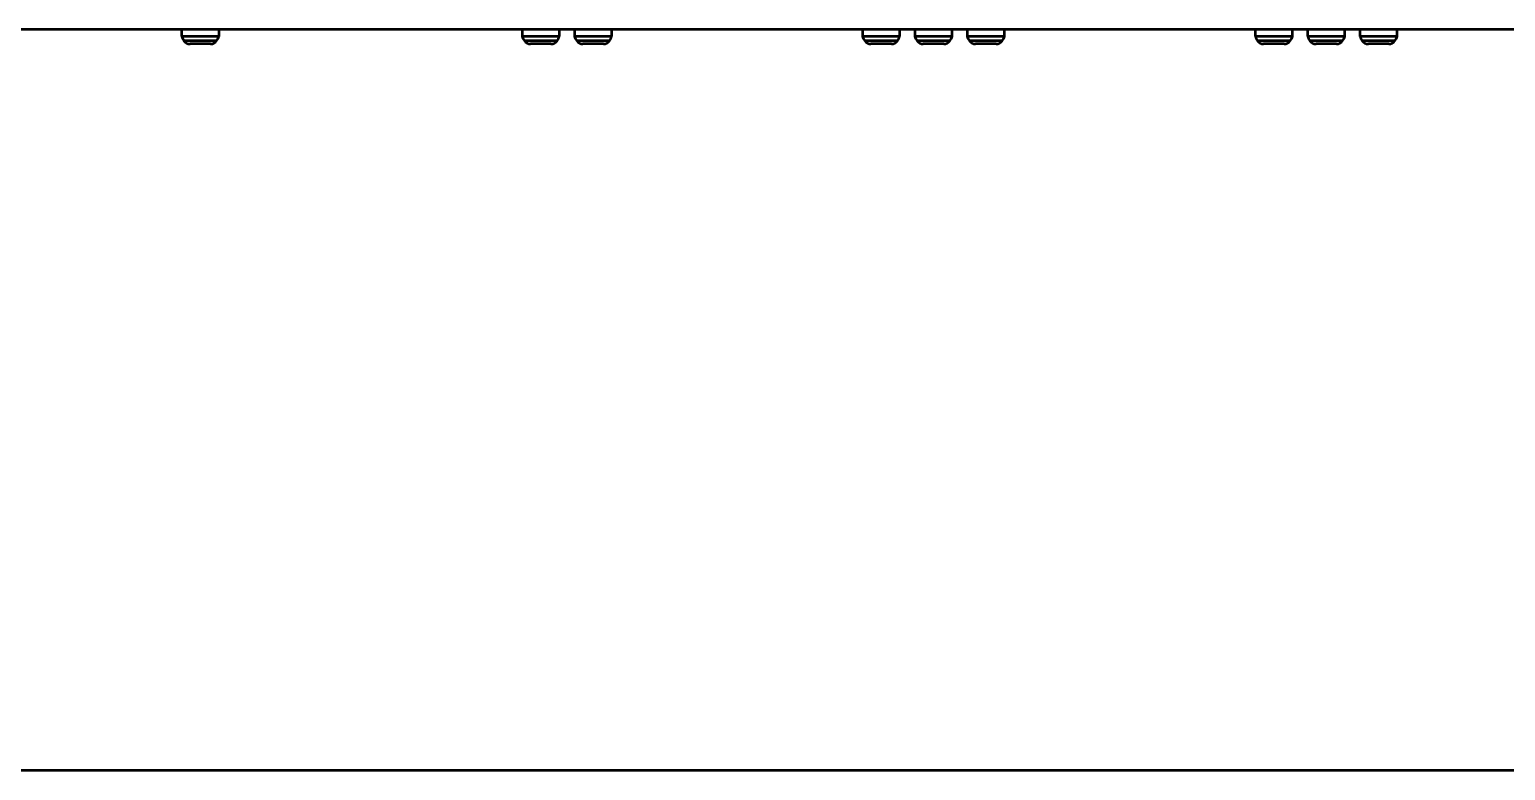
# Model space of a CAD drawing. Header units: millimetres. Extents: x 263 to 2983, y 441 to 2500.
# Drawn here: x 462.5 to 857.1, y 2080.9 to 2278.9 of the extents above; entities that cross this region are included whole.
import ezdxf

# ---------------------------------------------------------------- set-up
doc = ezdxf.new("R2010")
doc.units = ezdxf.units.MM
doc.header["$LTSCALE"] = 0.5
doc.layers.add('BOL', color=7, linetype='Continuous', lineweight=50)

msp = doc.modelspace()

# ---------------------------------------------------------------- linework, layer by layer
at = {"layer": 'BOL'}
for p, q in [((1174.15, 2278.9), (444.15, 2278.9)), ((503.15, 2278.9), (503.15, 2277.04)), ((506.83, 2277.04), (503.15, 2277.04)), ((513.15, 2277.04), (506.83, 2277.04)), ((513.15, 2277.04), (513.15, 2278.9)), ((594.15, 2278.9), (594.15, 2277.04)), ((598.34, 2277.04), (594.15, 2277.04)), ((604.15, 2277.04), (598.34, 2277.04)), ((604.15, 2277.04), (604.15, 2278.9)), ((608.15, 2278.9), (608.15, 2277.04)), ((611.83, 2277.04), (608.15, 2277.04)), ((618.15, 2277.04), (611.83, 2277.04)), ((618.15, 2277.04), (618.15, 2278.9)), ((685.15, 2278.9), (685.15, 2277.04)), ((688.22, 2277.04), (685.15, 2277.04)), ((695.15, 2277.04), (688.22, 2277.04)), ((695.15, 2277.04), (695.15, 2278.9)), ((699.15, 2278.9), (699.15, 2277.04)), ((703.34, 2277.04), (699.15, 2277.04)), ((709.15, 2277.04), (703.34, 2277.04)), ((709.15, 2277.04), (709.15, 2278.9)), ((713.15, 2278.9), (713.15, 2277.04)), ((716.83, 2277.04), (713.15, 2277.04)), ((723.15, 2277.04), (716.83, 2277.04)), ((723.15, 2277.04), (723.15, 2278.9)), ((790.15, 2278.9), (790.15, 2277.04)), ((793.22, 2277.04), (790.15, 2277.04)), ((800.15, 2277.04), (793.22, 2277.04)), ((800.15, 2277.04), (800.15, 2278.9)), ((804.15, 2278.9), (804.15, 2277.04)), ((808.34, 2277.04), (804.15, 2277.04)), ((814.15, 2277.04), (808.34, 2277.04)), ((814.15, 2277.04), (814.15, 2278.9)), ((818.15, 2278.9), (818.15, 2277.04)), ((821.83, 2277.04), (818.15, 2277.04)), ((828.15, 2277.04), (821.83, 2277.04)), ((828.15, 2277.04), (828.15, 2278.9)), ((507, 2275.88), (503.79, 2275.88)), ((507.43, 2275.04), (505.41, 2275.04)), ((512.52, 2275.88), (507, 2275.88)), ((510.8, 2275.04), (507.43, 2275.04)), ((510.89, 2275.04), (510.8, 2275.04)), ((598.44, 2275.88), (594.79, 2275.88)), ((598.71, 2275.04), (596.41, 2275.04)), ((603.52, 2275.88), (598.44, 2275.88)), ((601.86, 2275.04), (598.71, 2275.04)), ((601.89, 2275.04), (601.86, 2275.04)), ((612, 2275.88), (608.79, 2275.88)), ((612.43, 2275.04), (610.41, 2275.04)), ((617.52, 2275.88), (612, 2275.88)), ((615.8, 2275.04), (612.43, 2275.04)), ((615.89, 2275.04), (615.8, 2275.04)), ((688.46, 2275.88), (685.79, 2275.88)), ((689.09, 2275.04), (687.41, 2275.04)), ((694.52, 2275.88), (688.46, 2275.88)), ((692.68, 2275.04), (689.09, 2275.04)), ((692.89, 2275.04), (692.68, 2275.04)), ((703.44, 2275.88), (699.79, 2275.88)), ((703.71, 2275.04), (701.41, 2275.04)), ((708.52, 2275.88), (703.44, 2275.88)), ((706.86, 2275.04), (703.71, 2275.04)), ((706.89, 2275.04), (706.86, 2275.04)), ((717, 2275.88), (713.79, 2275.88)), ((717.43, 2275.04), (715.41, 2275.04)), ((722.52, 2275.88), (717, 2275.88)), ((720.8, 2275.04), (717.43, 2275.04)), ((720.89, 2275.04), (720.8, 2275.04)), ((793.46, 2275.88), (790.79, 2275.88)), ((794.09, 2275.04), (792.41, 2275.04)), ((799.52, 2275.88), (793.46, 2275.88)), ((797.68, 2275.04), (794.09, 2275.04)), ((797.89, 2275.04), (797.68, 2275.04)), ((808.44, 2275.88), (804.79, 2275.88)), ((808.71, 2275.04), (806.41, 2275.04)), ((813.52, 2275.88), (808.44, 2275.88)), ((811.86, 2275.04), (808.71, 2275.04)), ((811.89, 2275.04), (811.86, 2275.04)), ((822, 2275.88), (818.79, 2275.88)), ((822.43, 2275.04), (820.41, 2275.04)), ((827.52, 2275.88), (822, 2275.88)), ((825.8, 2275.04), (822.43, 2275.04)), ((825.89, 2275.04), (825.8, 2275.04)), ((1174.15, 2080.87), (444.15, 2080.87))]:
    msp.add_line(p, q, dxfattribs=at)
for centre, radius, start, end in [((508.15, 2279.01), 5.37, 201.4863, 215.6925), ((508.15, 2279.01), 5.37, 324.3075, 338.5137), ((599.15, 2279.01), 5.37, 201.4863, 215.6925), ((599.15, 2279.01), 5.37, 324.3075, 338.5137), ((613.15, 2279.01), 5.37, 201.4863, 215.6925), ((613.15, 2279.01), 5.37, 324.3075, 338.5137), ((690.15, 2279.01), 5.37, 201.4863, 215.6925), ((690.15, 2279.01), 5.37, 324.3075, 338.5137), ((704.15, 2279.01), 5.37, 201.4863, 215.6925), ((704.15, 2279.01), 5.37, 324.3075, 338.5137), ((718.15, 2279.01), 5.37, 201.4863, 215.6925), ((718.15, 2279.01), 5.37, 324.3075, 338.5137), ((795.15, 2279.01), 5.37, 201.4863, 215.6925), ((795.15, 2279.01), 5.37, 324.3075, 338.5137), ((809.15, 2279.01), 5.37, 201.4863, 215.6925), ((809.15, 2279.01), 5.37, 324.3075, 338.5137), ((823.15, 2279.01), 5.37, 201.4863, 215.6925), ((823.15, 2279.01), 5.37, 324.3075, 338.5137), ((505.41, 2277.04), 2, 215.6925, 270), ((510.89, 2277.04), 2, 270, 324.3075), ((596.41, 2277.04), 2, 215.6925, 270), ((601.89, 2277.04), 2, 270, 324.3075), ((610.41, 2277.04), 2, 215.6925, 270), ((615.89, 2277.04), 2, 270, 324.3075), ((687.41, 2277.04), 2, 215.6925, 270), ((692.89, 2277.04), 2, 270, 324.3075), ((701.41, 2277.04), 2, 215.6925, 270), ((706.89, 2277.04), 2, 270, 324.3075), ((715.41, 2277.04), 2, 215.6925, 270), ((720.89, 2277.04), 2, 270, 324.3075), ((792.41, 2277.04), 2, 215.6925, 270), ((797.89, 2277.04), 2, 270, 324.3075), ((806.41, 2277.04), 2, 215.6925, 270), ((811.89, 2277.04), 2, 270, 324.3075), ((820.41, 2277.04), 2, 215.6925, 270), ((825.89, 2277.04), 2, 270, 324.3075)]:
    msp.add_arc(centre, radius, start, end, dxfattribs=at)

doc.saveas('drawing.dxf')
